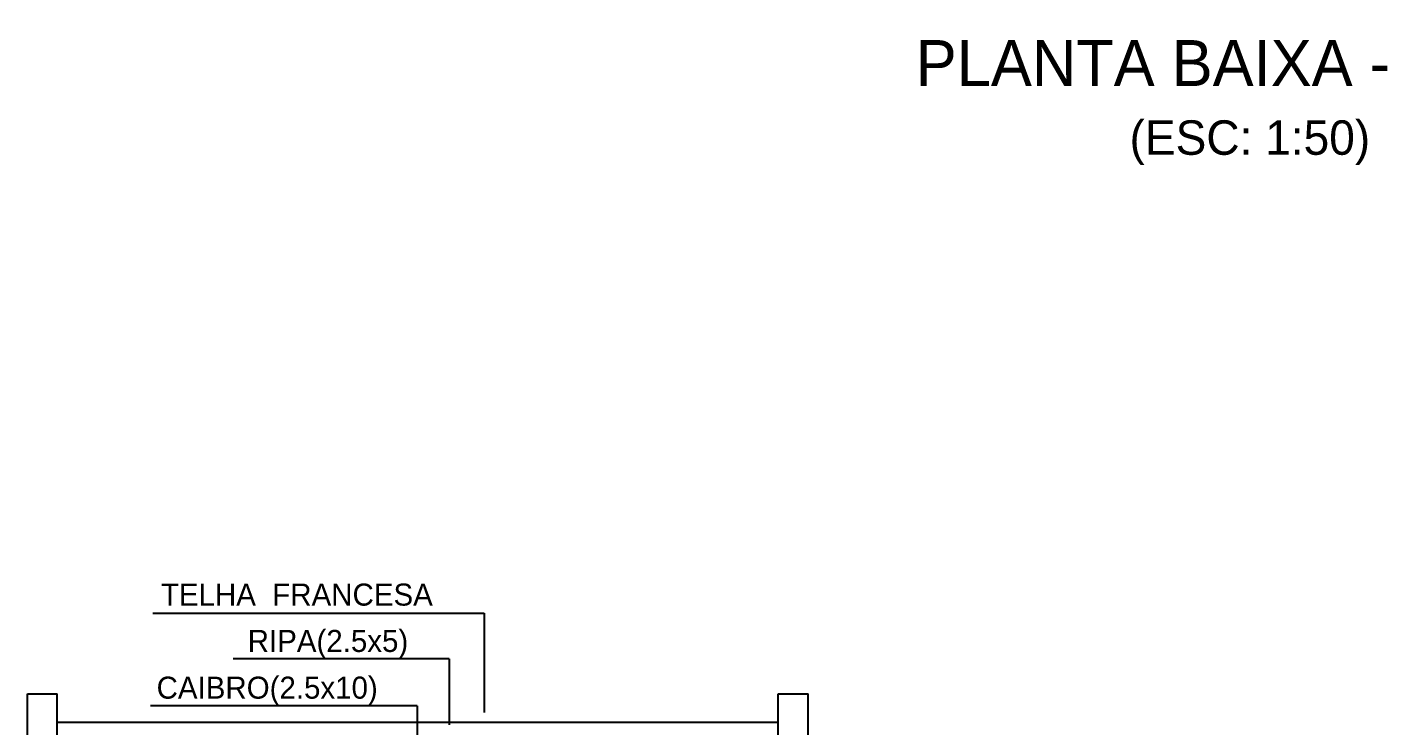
# Model space of a CAD drawing. Extents: x -74 to 202, y -59 to 73.
# Drawn here: x 3.85 to 9.81, y 0.7 to 3.74 of the extents above; entities that cross this region are included whole.
import ezdxf
from ezdxf.enums import TextEntityAlignment as Align

# ---------------------------------------------------------------- set-up
doc = ezdxf.new("R2010")
doc.units = 0
for name, color, linetype in [('PAREDECORTE', 3, 'CONTINUOUS'), ('TEXTO', 1, 'CONTINUOUS'), ('TEXTO2', 244, 'CONTINUOUS'), ('VISTAL', 30, 'CONTINUOUS')]:
    doc.layers.add(name, color=color, linetype=linetype)

msp = doc.modelspace()

# ---------------------------------------------------------------- linework, layer by layer
at = {"layer": 'PAREDECORTE', "color": 3, "linetype": 'CONTINUOUS'}
for p, q in [((3.84502, -2.54842), (3.84502, 0.843)), ((3.84502, 0.843), (3.97502, 0.843)), ((3.97502, -2.01582), (3.97502, 0.843)), ((7.11502, -2.54842), (7.11502, 0.843)), ((7.11502, 0.843), (7.24502, 0.843)), ((7.24502, -2.54842), (7.24502, 0.843))]:
    msp.add_line(p, q, dxfattribs=at)
at = {"layer": 'VISTAL', "linetype": 'CONTINUOUS'}
for p, q in [((4.3919, 1.19444), (5.83387, 1.19444)), ((5.83387, 1.19444), (5.83387, 0.76215)), ((5.68238, 0.9953), (4.74169, 0.9953)), ((5.68238, 0.9953), (5.68238, 0.70753)), ((5.54273, 0.79124), (4.38146, 0.79124)), ((5.54273, 0.79124), (5.54273, 0.62235)), ((7.11502, 0.718), (3.97502, 0.718))]:
    msp.add_line(p, q, dxfattribs=at)

# ---------------------------------------------------------------- texts
at = {"layer": 'TEXTO', "color": 1, "linetype": 'CONTINUOUS'}
for s, height, p in [('PLANTA BAIXA - SOTÃO', 0.2, (9.25218, 3.61566)), ('(ESC: 1:50)', 0.15, (9.16893, 3.2464))]:
    msp.add_text(s, height=height, dxfattribs=at).set_placement(p, align=Align.MIDDLE)
at = {"layer": 'TEXTO2', "color": 244, "linetype": 'CONTINUOUS'}
for s, p in [('TELHA  FRANCESA', (4.42651, 1.22707)), ('RIPA(2.5x5)', (4.80446, 1.02534)), ('CAIBRO(2.5x10)', (4.40782, 0.82184))]:
    msp.add_text(s, height=0.096, dxfattribs=at).set_placement(p)

doc.saveas('drawing.dxf')
